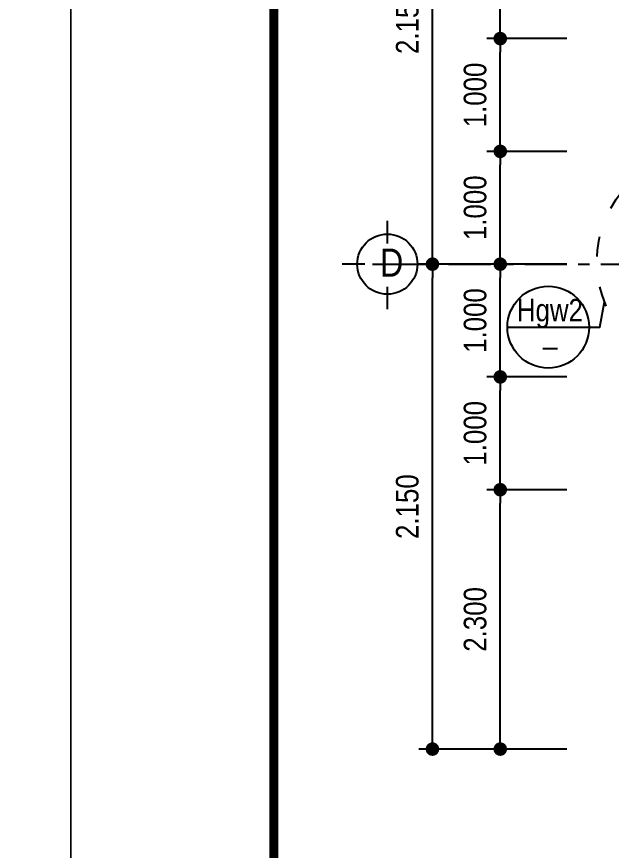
# Model space of a CAD drawing. Header units: millimetres. Extents: x 120 to 288, y 58 to 216.
# Drawn here: x 203.27 to 208.54, y 94 to 101.39 of the extents above; entities that cross this region are included whole.
import ezdxf

# ---------------------------------------------------------------- set-up
doc = ezdxf.new("R2010")
doc.units = ezdxf.units.MM
doc.header["$LTSCALE"] = 0.3
doc.header["$MEASUREMENT"] = 0
doc.linetypes.add('ACAD_ISO03W100', pattern=[30, 12, -18])
doc.linetypes.add('CENTER', pattern=[2, 1.25, -0.25, 0.25, -0.25])
doc.layers.get('0').update_dxf_attribs({"linetype": 'CONTINUOUS', "lineweight": 13})
doc.layers.get('DEFPOINTS').update_dxf_attribs({"linetype": 'CONTINUOUS', "lineweight": 13})
for name, color, linetype in [('CHU', 3, 'CONTINUOUS'), ('HATCH', 8, 'CONTINUOUS'), ('LAYER 1', 1, 'CONTINUOUS'), ('LAYER 7', 7, 'CONTINUOUS'), ('LAYER1', 1, 'CONTINUOUS'), ('LAYER7', 7, 'CONTINUOUS')]:
    doc.layers.add(name, color=color, linetype=linetype)
doc.styles.add('HELVE-KT', font='vhelvcn.TTF')
doc.dimstyles.new('1-100', dxfattribs={"dimtxt": 0.2, "dimasz": 0.12, "dimexe": 0.12, "dimexo": 0.2, "dimgap": 0.12, "dimtad": 1, "dimdec": 3, "dimzin": 4, "dimdsep": 46, "dimtxsty": 'HELVE-KT', "dimblk1": 'DOT', "dimblk2": 'DOT', "dimsah": 1, "dimcen": -0.18, "dimadec": 3, "dimazin": 0, "dimtfac": 1, "dimtdec": 3, "dimtmove": 2, "dimatfit": 3, "dimldrblk": 'DOT', "dimfxl": 0, "dimtolj": 1, "dimtzin": 4, "dimarcsym": 0})
doc.dimstyles.new('1-50', dxfattribs={"dimtxt": 0.2, "dimasz": 0.12, "dimexe": 0.12, "dimexo": 0.2, "dimgap": 0.12, "dimtad": 1, "dimdec": 3, "dimlfac": 0.5, "dimzin": 4, "dimdsep": 46, "dimtxsty": 'HELVE-KT', "dimblk1": 'DOT', "dimblk2": 'DOT', "dimsah": 1, "dimcen": -0.18, "dimadec": 3, "dimazin": 0, "dimtfac": 1, "dimtdec": 3, "dimtmove": 2, "dimatfit": 3, "dimldrblk": 'DOT', "dimfxl": 0, "dimtolj": 1, "dimtzin": 4, "dimarcsym": 0})

# ---------------------------------------------------------------- blocks, each defined once
blk = doc.blocks.new('_DOT')
at = {"color": 0, "linetype": 'ByBlock'}
blk.add_line((-0.5, 0), (-1, 0), dxfattribs=at)
at = {"color": 0, "linetype": 'ByBlock', "const_width": 0.5}
blk.add_lwpolyline([(-0.25, 0, 1), (0.25, 0, 1)], format="xyb", close=True, dxfattribs=at)
blk = doc.blocks.new('*D44')
at = {"layer": 'DEFPOINTS', "color": 0, "lineweight": -2, "ltscale": 5}
for p in [(206.9545127760147, 99.1961148055982), (208.3047041984036, 99.1961148055982), (208.3047041984036, 94.89611480566805)]:
    blk.add_point(p, dxfattribs=at)
at = {"layer": 'LAYER 1', "color": 0, "lineweight": -2, "ltscale": 5}
for p, q in [((208.1047041984036, 99.1961148055982), (206.8345127760147, 99.1961148055982)), ((206.9545127760147, 95.01611480566805), (206.9545127760147, 99.0761148055982)), ((208.1047041984036, 94.89611480566805), (206.8345127760147, 94.89611480566805))]:
    blk.add_line(p, q, dxfattribs=at)
at = {"layer": 'LAYER 1', "color": 0, "lineweight": -2, "ltscale": 5, "xscale": 0.12, "yscale": 0.12, "zscale": 0.12}
for p, rotation in [((206.9545127760147, 99.1961148055982), 90), ((206.9545127760147, 94.89611480566805), 270)]:
    blk.add_blockref('_DOT', p, dxfattribs=dict(at, rotation=rotation))
at = {"layer": 'LAYER 1', "color": 0, "ltscale": 5, "insert": (206.7323794426813, 97.04611480563315), "char_height": 0.2, "attachment_point": 5, "rotation": 90, "style": 'HELVE-KT'}
blk.add_mtext('\\A1;2.150', dxfattribs=at)
blk = doc.blocks.new('*D45')
at = {"layer": 'DEFPOINTS', "color": 0, "lineweight": -2, "ltscale": 5}
for p in [(206.9545127760147, 103.4961148057612), (208.3047041984036, 103.4961148057612), (208.3047041984036, 99.1961148055982)]:
    blk.add_point(p, dxfattribs=at)
at = {"layer": 'LAYER 1', "color": 0, "lineweight": -2, "ltscale": 5}
for p, q in [((208.1047041984036, 103.4961148057612), (206.8345127760147, 103.4961148057612)), ((206.9545127760147, 99.3161148055982), (206.9545127760147, 103.3761148057612)), ((208.1047041984036, 99.1961148055982), (206.8345127760147, 99.1961148055982))]:
    blk.add_line(p, q, dxfattribs=at)
at = {"layer": 'LAYER 1', "color": 0, "lineweight": -2, "ltscale": 5, "xscale": 0.12, "yscale": 0.12, "zscale": 0.12}
for p, rotation in [((206.9545127760147, 103.4961148057612), 90), ((206.9545127760147, 99.1961148055982), 270)]:
    blk.add_blockref('_DOT', p, dxfattribs=dict(at, rotation=rotation))
at = {"layer": 'LAYER 1', "color": 0, "ltscale": 5, "insert": (206.7323794426813, 101.3461148056797), "char_height": 0.2, "attachment_point": 5, "rotation": 90, "style": 'HELVE-KT'}
blk.add_mtext('\\A1;2.150', dxfattribs=at)
blk = doc.blocks.new('*D1184')
at = {"layer": 'DEFPOINTS', "color": 0, "lineweight": -2, "ltscale": 0.08}
for p in [(207.5556050026311, 97.19611480555164), (208.3463945476595, 97.19611480555164), (208.3463945476595, 94.89611480566805)]:
    blk.add_point(p, dxfattribs=at)
at = {"layer": 'LAYER 1', "color": 0, "lineweight": -2, "ltscale": 0.08}
for p, q in [((208.1463945476596, 97.19611480555164), (207.4356050026311, 97.19611480555164)), ((207.5556050026311, 95.01611480566805), (207.5556050026311, 97.07611480555164)), ((208.1463945476596, 94.89611480566805), (207.4356050026311, 94.89611480566805))]:
    blk.add_line(p, q, dxfattribs=at)
at = {"layer": 'LAYER 1', "color": 0, "lineweight": -2, "ltscale": 0.08, "xscale": 0.12, "yscale": 0.12, "zscale": 0.12}
for p, rotation in [((207.5556050026311, 97.19611480555164), 90), ((207.5556050026311, 94.89611480566805), 270)]:
    blk.add_blockref('_DOT', p, dxfattribs=dict(at, rotation=rotation))
at = {"layer": 'LAYER 1', "color": 0, "lineweight": -2, "ltscale": 0.08, "insert": (207.3334716692977, 96.04611480560988), "char_height": 0.2, "attachment_point": 5, "rotation": 90, "style": 'HELVE-KT'}
blk.add_mtext('\\A1;2.300', dxfattribs=at)
blk = doc.blocks.new('*D1185')
at = {"layer": 'DEFPOINTS', "color": 0, "lineweight": -2, "ltscale": 0.08}
for p in [(207.5556050026311, 98.19611480555164), (208.3463945476595, 98.19611480555164), (208.3463945476595, 97.19611480555164)]:
    blk.add_point(p, dxfattribs=at)
at = {"layer": 'LAYER 1', "color": 0, "lineweight": -2, "ltscale": 0.08}
for p, q in [((208.1463945476596, 98.19611480555164), (207.4356050026311, 98.19611480555164)), ((207.5556050026311, 97.31611480555165), (207.5556050026311, 98.07611480555164)), ((208.1463945476596, 97.19611480555164), (207.4356050026311, 97.19611480555164))]:
    blk.add_line(p, q, dxfattribs=at)
at = {"layer": 'LAYER 1', "color": 0, "lineweight": -2, "ltscale": 0.08, "xscale": 0.12, "yscale": 0.12, "zscale": 0.12}
for p, rotation in [((207.5556050026311, 98.19611480555164), 90), ((207.5556050026311, 97.19611480555164), 270)]:
    blk.add_blockref('_DOT', p, dxfattribs=dict(at, rotation=rotation))
at = {"layer": 'LAYER 1', "color": 0, "lineweight": -2, "ltscale": 0.08, "insert": (207.3334716692977, 97.69611480555167), "char_height": 0.2, "attachment_point": 5, "rotation": 90, "style": 'HELVE-KT'}
blk.add_mtext('\\A1;1.000', dxfattribs=at)
blk = doc.blocks.new('*D1186')
at = {"layer": 'DEFPOINTS', "color": 0, "lineweight": -2, "ltscale": 0.08}
for p in [(207.5556050026311, 99.1961148055982), (208.3463945476595, 99.1961148055982), (208.3463945476595, 98.19611480555164)]:
    blk.add_point(p, dxfattribs=at)
at = {"layer": 'LAYER 1', "color": 0, "lineweight": -2, "ltscale": 0.08}
for p, q in [((208.1463945476596, 99.1961148055982), (207.4356050026311, 99.1961148055982)), ((207.5556050026311, 98.31611480555165), (207.5556050026311, 99.0761148055982)), ((208.1463945476596, 98.19611480555164), (207.4356050026311, 98.19611480555164))]:
    blk.add_line(p, q, dxfattribs=at)
at = {"layer": 'LAYER 1', "color": 0, "lineweight": -2, "ltscale": 0.08, "xscale": 0.12, "yscale": 0.12, "zscale": 0.12}
for p, rotation in [((207.5556050026311, 99.1961148055982), 90), ((207.5556050026311, 98.19611480555164), 270)]:
    blk.add_blockref('_DOT', p, dxfattribs=dict(at, rotation=rotation))
at = {"layer": 'LAYER 1', "color": 0, "lineweight": -2, "ltscale": 0.08, "insert": (207.3334716692977, 98.69611480557495), "char_height": 0.2, "attachment_point": 5, "rotation": 90, "style": 'HELVE-KT'}
blk.add_mtext('\\A1;1.000', dxfattribs=at)
blk = doc.blocks.new('*D1187')
at = {"layer": 'DEFPOINTS', "color": 0, "lineweight": -2, "ltscale": 0.08}
for p in [(207.5556050026311, 100.1961148056448), (208.3463945476595, 100.1961148056448), (208.3463945476595, 99.1961148055982)]:
    blk.add_point(p, dxfattribs=at)
at = {"layer": 'LAYER 1', "color": 0, "lineweight": -2, "ltscale": 0.08}
for p, q in [((208.1463945476596, 100.1961148056448), (207.4356050026311, 100.1961148056448)), ((207.5556050026311, 99.3161148055982), (207.5556050026311, 100.0761148056447)), ((208.1463945476596, 99.1961148055982), (207.4356050026311, 99.1961148055982))]:
    blk.add_line(p, q, dxfattribs=at)
at = {"layer": 'LAYER 1', "color": 0, "lineweight": -2, "ltscale": 0.08, "xscale": 0.12, "yscale": 0.12, "zscale": 0.12}
for p, rotation in [((207.5556050026311, 100.1961148056448), 90), ((207.5556050026311, 99.1961148055982), 270)]:
    blk.add_blockref('_DOT', p, dxfattribs=dict(at, rotation=rotation))
at = {"layer": 'LAYER 1', "color": 0, "lineweight": -2, "ltscale": 0.08, "insert": (207.3334716692977, 99.6961148056215), "char_height": 0.2, "attachment_point": 5, "rotation": 90, "style": 'HELVE-KT'}
blk.add_mtext('\\A1;1.000', dxfattribs=at)
blk = doc.blocks.new('*D1188')
at = {"layer": 'DEFPOINTS', "color": 0, "lineweight": -2, "ltscale": 0.08}
for p in [(207.5556050026311, 101.1961148056448), (208.3463945476595, 101.1961148056448), (208.3463945476595, 100.1961148056448)]:
    blk.add_point(p, dxfattribs=at)
at = {"layer": 'LAYER 1', "color": 0, "lineweight": -2, "ltscale": 0.08}
for p, q in [((208.1463945476596, 101.1961148056448), (207.4356050026311, 101.1961148056448)), ((207.5556050026311, 100.3161148056448), (207.5556050026311, 101.0761148056447)), ((208.1463945476596, 100.1961148056448), (207.4356050026311, 100.1961148056448))]:
    blk.add_line(p, q, dxfattribs=at)
at = {"layer": 'LAYER 1', "color": 0, "lineweight": -2, "ltscale": 0.08, "xscale": 0.12, "yscale": 0.12, "zscale": 0.12}
for p, rotation in [((207.5556050026311, 101.1961148056448), 90), ((207.5556050026311, 100.1961148056448), 270)]:
    blk.add_blockref('_DOT', p, dxfattribs=dict(at, rotation=rotation))
at = {"layer": 'LAYER 1', "color": 0, "lineweight": -2, "ltscale": 0.08, "insert": (207.3334716692977, 100.6961148056448), "char_height": 0.2, "attachment_point": 5, "rotation": 90, "style": 'HELVE-KT'}
blk.add_mtext('\\A1;1.000', dxfattribs=at)
blk = doc.blocks.new('*D1189')
at = {"layer": 'DEFPOINTS', "color": 0, "lineweight": -2, "ltscale": 0.08}
for p in [(207.5556050026311, 103.4961148057612), (208.3463945476595, 103.4961148057612), (208.3463945476595, 101.1961148056448)]:
    blk.add_point(p, dxfattribs=at)
at = {"layer": 'LAYER 1', "color": 0, "lineweight": -2, "ltscale": 0.08}
for p, q in [((208.1463945476596, 103.4961148057612), (207.4356050026311, 103.4961148057612)), ((207.5556050026311, 101.3161148056448), (207.5556050026311, 103.3761148057612)), ((208.1463945476596, 101.1961148056448), (207.4356050026311, 101.1961148056448))]:
    blk.add_line(p, q, dxfattribs=at)
at = {"layer": 'LAYER 1', "color": 0, "lineweight": -2, "ltscale": 0.08, "xscale": 0.12, "yscale": 0.12, "zscale": 0.12}
for p, rotation in [((207.5556050026311, 103.4961148057612), 90), ((207.5556050026311, 101.1961148056448), 270)]:
    blk.add_blockref('_DOT', p, dxfattribs=dict(at, rotation=rotation))
at = {"layer": 'LAYER 1', "color": 0, "lineweight": -2, "ltscale": 0.08, "insert": (207.3334716692977, 102.346114805703), "char_height": 0.2, "attachment_point": 5, "rotation": 90, "style": 'HELVE-KT'}
blk.add_mtext('\\A1;2.300', dxfattribs=at)

msp = doc.modelspace()

# ---------------------------------------------------------------- linework, layer by layer
at = {"layer": 'CHU'}
for points in [[(206.5545127760205, 99.57944813890049), (206.5545127760205, 99.37944813894705)], [(206.3545127760088, 99.1961148055982), (206.1545127760263, 99.1961148055982)], [(206.7545127760176, 99.1961148055982), (206.9545127760147, 99.1961148055982)], [(206.5545127760205, 98.99611480564477), (206.5545127760205, 98.79611480557492)]]:
    msp.add_lwpolyline(points, dxfattribs=at)
msp.add_circle((206.5545127760205, 99.1961148055982), 0.2666666666666667, dxfattribs=at)
at = {"layer": 'DEFPOINTS', "linetype": 'Continuous', "ltscale": 0.08}
for points in [[(161.7488477759697, 87.74536220474533), (203.7488477759697, 87.74536220474533), (203.7488477759697, 117.445362204757), (161.7488477759697, 117.445362204757)], [(203.7488477759697, 87.74536220474533), (245.7488477759697, 87.74536220474533), (245.7488477759697, 117.445362204757), (203.7488477759697, 117.445362204757)]]:
    msp.add_lwpolyline(points, close=True, dxfattribs=at)
at = {"layer": 'HATCH', "linetype": 'CENTER'}
msp.add_lwpolyline([(206.422051919414, 99.1961148055982), (213.2813178266887, 99.1961148055982)], dxfattribs=at)
at = {"layer": 'LAYER 7', "ltscale": 20}
msp.add_lwpolyline([(207.6189084596925, 98.63736807651782), (208.4389043893725, 98.63736807651782), (208.4804932570395, 98.86052012677432)], dxfattribs=at)
at = {"layer": 'LAYER 7', "linetype": 'ACAD_ISO03W100', "ltscale": 0.05}
msp.add_circle((209.4021637996419, 99.21866707470167), 0.988810308102984, dxfattribs=at)
at = {"layer": 'LAYER 7', "ltscale": 20}
msp.add_circle((207.981179466645, 98.63736807651782), 0.3622710069605091, dxfattribs=at)
at = {"layer": 'LAYER7', "linetype": 'Continuous', "const_width": 0.08}
msp.add_lwpolyline([(244.7488477759697, 116.482815388312), (205.5488477759726, 116.482815388312), (205.5488477759726, 88.7079090212485), (244.7488477759697, 88.7079090212485)], close=True, dxfattribs=at)

# ---------------------------------------------------------------- texts
at = {"layer": 'LAYER1', "linetype": 'Continuous', "ltscale": 0.05, "style": 'HELVE-KT'}
for s, insert, char_height, width, attachment_point in [('D', (206.4893361543153, 99.33465780825486), 0.25, 13.09733333333333, 1), ('Hgw2', (207.7032104038393, 98.62822421806828), 0.2, 2.974838618881317, 7), ('_', (207.9354383892023, 98.43640464757533), 0.2, 2.974838618881317, 7)]:
    msp.add_mtext(s, dxfattribs=dict(at, insert=insert, char_height=char_height, width=width, attachment_point=attachment_point))

# ---------------------------------------------------------------- dimensions: what is measured, and where the dimension line sits
at = {"layer": 'LAYER 1', "ltscale": 5}
for base, p1, p2, picture, middle in [((206.9545127760147, 103.4961148057612), (208.3047041984036, 99.1961148055982), (208.3047041984036, 103.4961148057612), '*D45', (206.7323794426813, 101.3461148056797)), ((206.9545127760147, 99.1961148055982), (208.3047041984036, 94.89611480566805), (208.3047041984036, 99.1961148055982), '*D44', (206.7323794426813, 97.04611480563315))]:
    dim = msp.add_linear_dim(base=base, p1=p1, p2=p2, angle=90, dimstyle='1-50', dxfattribs=at)
    dim.commit()
    dim.dimension.update_dxf_attribs({"geometry": picture, "text_midpoint": middle})
at = {"layer": 'LAYER 1', "lineweight": -2, "ltscale": 0.08}
for base, p1, p2, picture, middle in [((207.5556050026311, 103.4961148057612), (208.3463945476595, 101.1961148056448), (208.3463945476595, 103.4961148057612), '*D1189', (207.3334716692977, 102.346114805703)), ((207.5556050026311, 101.1961148056448), (208.3463945476595, 100.1961148056448), (208.3463945476595, 101.1961148056448), '*D1188', (207.3334716692977, 100.6961148056448)), ((207.5556050026311, 100.1961148056448), (208.3463945476595, 99.1961148055982), (208.3463945476595, 100.1961148056448), '*D1187', (207.3334716692977, 99.6961148056215)), ((207.5556050026311, 99.1961148055982), (208.3463945476595, 98.19611480555164), (208.3463945476595, 99.1961148055982), '*D1186', (207.3334716692977, 98.69611480557495)), ((207.5556050026311, 98.19611480555164), (208.3463945476595, 97.19611480555164), (208.3463945476595, 98.19611480555164), '*D1185', (207.3334716692977, 97.69611480555167)), ((207.5556050026311, 97.19611480555164), (208.3463945476595, 94.89611480566805), (208.3463945476595, 97.19611480555164), '*D1184', (207.3334716692977, 96.04611480560988))]:
    dim = msp.add_linear_dim(base=base, p1=p1, p2=p2, angle=90, dimstyle='1-100', dxfattribs=at)
    dim.commit()
    dim.dimension.update_dxf_attribs({"geometry": picture, "text_midpoint": middle})

doc.saveas('drawing.dxf')
